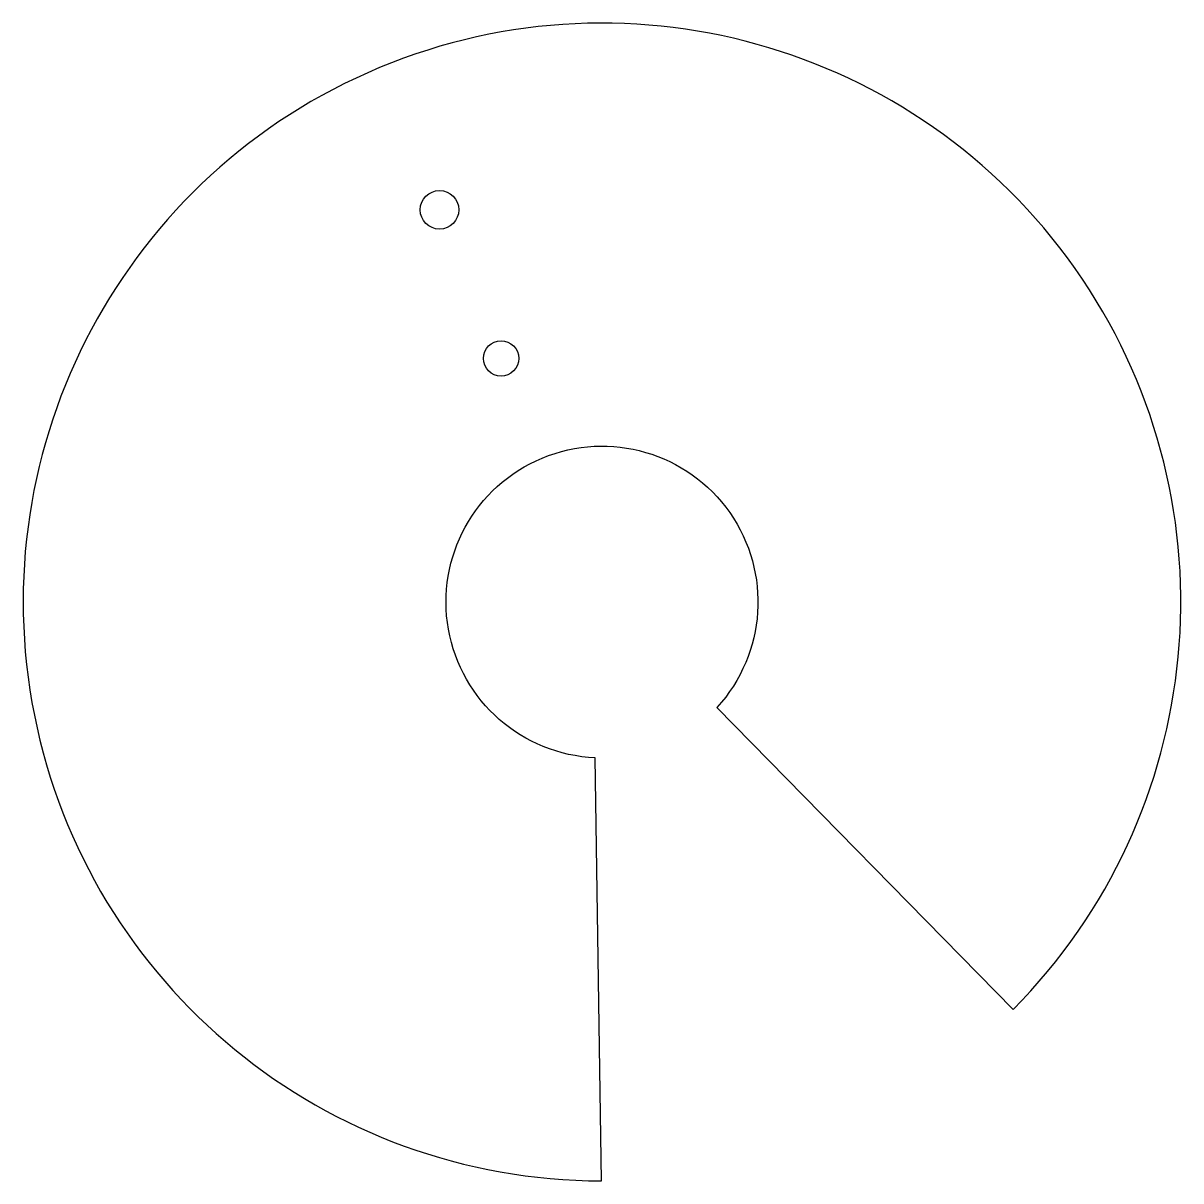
# Model space of a CAD drawing. Header units: millimetres. Extents: x -90 to 90, y -90 to 90.
import ezdxf

# ---------------------------------------------------------------- set-up
doc = ezdxf.new("R2010")
doc.units = ezdxf.units.MM
doc.header["$MEASUREMENT"] = 0

msp = doc.modelspace()

# ---------------------------------------------------------------- linework, layer by layer
msp.add_lwpolyline([(-0.08, -90), (-1.04, -24.23, -4.515973), (17.87, -16.39), (63.91, -63.37, 4.993639)], format="xyb", close=True)
for centre, radius in [((-25.26, 60.98), 3), ((-15.69, 37.88), 2.75)]:
    msp.add_circle(centre, radius)

doc.saveas('drawing.dxf')
